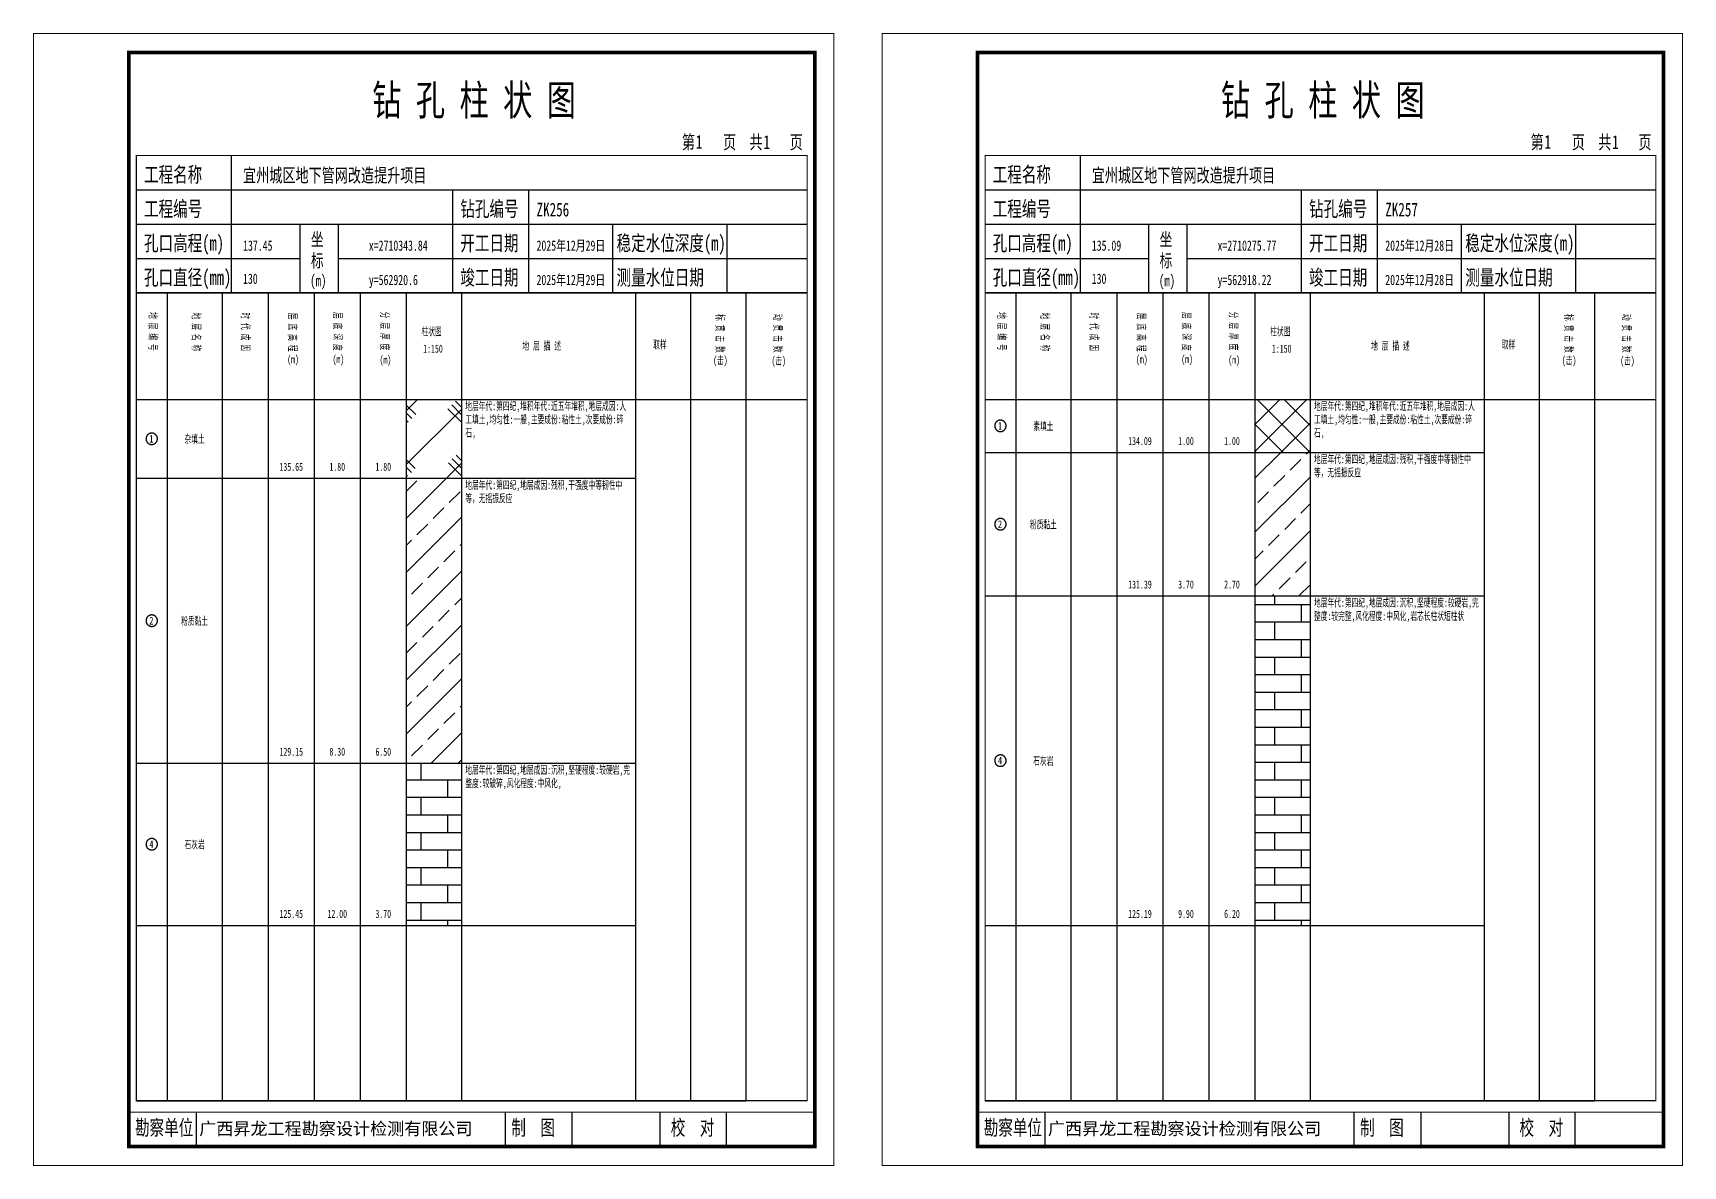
# Model space of a CAD drawing. Header units: millimetres. Extents: x 0 to 2711117, y 0 to 567555.
# Drawn here: x 55226.1 to 55659.1, y -0.1 to 297.1 of the extents above; entities that cross this region are included whole.
import ezdxf
from ezdxf.enums import TextEntityAlignment as Align

# ---------------------------------------------------------------- set-up
doc = ezdxf.new("R2010")
doc.units = ezdxf.units.MM
doc.layers.add('GICAD_POU_TEXTS', color=7, linetype='Continuous')
doc.layers.add('勘察点图例', color=7, linetype='Continuous')
doc.styles.add('HEAD_FONT', font='simfang.ttf', dxfattribs={"width": 0.6})
doc.styles.add('HEAD_FONT2', font='simfang.ttf', dxfattribs={"width": 0.6})
doc.styles.add('HT', font='simhei.ttf')
doc.styles.add('LZ_FONT', font='simfang.ttf', dxfattribs={"width": 0.7, "height": 8})
doc.styles.add('成果图图块', font='simfang.ttf', dxfattribs={"height": 2.5})
doc.styles.add('成果图表体', font='simfang.ttf', dxfattribs={"width": 0.6, "height": 2.1})
pattern_1 = [(45, (0, 0), (-7.0710678, 7.0710678), []), (45, (7.071, 0), (-7.0710678, 7.0710678), [4, -2])]
pattern_2 = [(0, (0, 0), (0, 4.6), []), (90, (0, 0), (-7, 4.6), [4.6, -4.6])]

# ---------------------------------------------------------------- blocks, each defined once
blk = doc.blocks.new('ZK256')
for p, q in [((52, 229), (52, 265)), ((27, 256), (203, 256)), ((110, 229), (110, 256)), ((130, 229), (130, 256)), ((27, 247), (203, 247)), ((70, 229), (70, 247)), ((80, 229), (80, 247)), ((152, 229), (152, 247)), ((182, 229), (182, 247)), ((27, 238), (70, 238)), ((80, 238), (203, 238)), ((27, 229), (35.05, 229)), ((35.05, 229), (35.05, 17)), ((35.05, 229), (49.53, 229)), ((49.53, 229), (49.53, 17)), ((49.53, 229), (61.6, 229)), ((61.6, 229), (61.6, 17)), ((61.6, 229), (73.68, 229)), ((73.68, 229), (73.68, 17)), ((73.68, 229), (85.75, 229)), ((85.75, 229), (85.75, 17)), ((85.75, 229), (97.82, 229)), ((97.82, 229), (97.82, 17)), ((97.82, 229), (112.3, 229)), ((112.3, 229), (112.3, 17)), ((112.3, 229), (157.93, 229)), ((157.93, 229), (157.93, 17)), ((157.93, 229), (172.42, 229)), ((172.42, 229), (172.42, 17)), ((172.42, 229), (186.9, 229)), ((186.9, 229), (186.9, 17)), ((186.9, 229), (203, 229)), ((27, 201), (203, 201)), ((27, 17), (35.05, 17)), ((35.05, 17), (49.53, 17)), ((42.74, 4.95), (42.74, 13.95)), ((42.74, 4.95), (42.74, 13.95)), ((49.53, 17), (61.6, 17)), ((61.6, 17), (73.68, 17)), ((73.68, 17), (85.75, 17)), ((85.75, 17), (97.82, 17)), ((97.82, 17), (112.3, 17)), ((112.3, 17), (157.93, 17)), ((123.83, 4.95), (123.83, 13.95)), ((141.38, 4.95), (141.38, 13.95)), ((157.93, 17), (172.42, 17)), ((164.48, 4.95), (164.48, 13.95)), ((172.42, 17), (186.9, 17)), ((181.84, 4.95), (181.84, 13.95)), ((181.84, 4.95), (181.84, 13.95))]:
    blk.add_line(p, q)
for points, const_width in [([(0, 0), (210, 0), (210, 297), (0, 297)], 0.25), ([(25, 5), (205, 5), (205, 292), (25, 292)], 1), ([(27, 265), (203, 265), (203, 17), (27, 17)], 0.3)]:
    blk.add_lwpolyline(points, close=True, dxfattribs=dict(const_width=const_width))
at = {"const_width": 0.3}
for points in [[(27, 229), (203, 229)], [(25, 14), (205, 14)]]:
    blk.add_lwpolyline(points, dxfattribs=at)
at = {"style": 'LZ_FONT', "width": 0.7}
for s, height, p in [('钻 孔 柱 状 图', 8, (88.9, 275.54)), ('第', 3.6, (170.12, 266.7)), ('1', 3.6, (173.78, 266.75)), ('页', 3.6, (180.96, 266.7)), ('共', 3.6, (187.88, 266.7)), ('1', 3.6, (191.54, 266.7)), ('页', 3.6, (198.44, 266.7)), ('工程名称', 4, (29, 258)), ('宜州城区地下管网改造提升项目', 3.6, (55, 258)), ('工程编号', 4, (29, 249)), ('钻孔编号', 4, (112, 249)), ('ZK256', 3.6, (132, 249)), ('孔口高程(m)', 4, (29, 240)), ('137.45', 2.7, (55, 240)), ('坐', 3.5, (72.79, 241.24)), ('x=2710343.84', 2.7, (88, 240)), ('开工日期', 4, (112, 240)), ('2025年12月29日', 2.7, (132, 240)), ('稳定水位深度(m)', 4, (153, 240)), ('标', 3.5, (72.79, 235.7)), ('孔口直径(mm)', 4, (29, 231)), ('130', 2.7, (54.98, 231.31)), ('(m) ', 3, (72.59, 230.65)), ('竣工日期', 4, (112, 231)), ('2025年12月29日', 2.7, (132, 231)), ('测量水位日期', 4, (153, 231)), ('y=562920.6', 2.7, (88, 231)), ('勘察单位', 4, (26.65, 7.95)), ('制  图', 4, (125.4, 7.95)), ('校  对', 4, (167.22, 7.95))]:
    blk.add_text(s, height=height, dxfattribs=at).set_placement(p)
at = {"style": 'HT'}
blk.add_text('广西昇龙工程勘察设计检测有限公司', height=3.2865, dxfattribs=at).set_placement((43.48, 8.02))
at = {"char_height": 2.1, "width": 22.806, "attachment_point": 1, "rotation": 270, "style": 'HEAD_FONT'}
for s, insert in [('地 层 编 号', (32.46, 223.92)), ('地 层 名 称', (43.79, 223.76)), ('时 代 成 因', (56.67, 223.83)), ('层 底 高 程', (69.07, 223.71)), ('层 底 深 度', (80.9, 223.91)), ('分 层 厚 度', (93.26, 224.01)), ('标 贯 击 数', (181.21, 223.37)), ('动 贯 击 数', (196.38, 223.43))]:
    blk.add_mtext(s, dxfattribs=dict(at, insert=insert))
at = {"char_height": 2.1, "attachment_point": 1}
for s, insert, width, style in [('柱状图', (101.82, 219.87), 7.855, 'HEAD_FONT2'), ('取样', (162.58, 216.44), 7.855, 'HEAD_FONT2'), ('(m)', (66.58, 212.56), 4.7944, 'HEAD_FONT'), ('(m)', (78.47, 212.61), 4.7944, 'HEAD_FONT'), ('(m)', (90.81, 212.43), 4.7944, 'HEAD_FONT'), ('1:150', (102.26, 215.36), 6.9223, 'HEAD_FONT2'), ('地 层 描 述', (128.29, 216.11), 22.0781, 'HEAD_FONT2'), ('(击)', (178.33, 212.31), 7.855, 'HEAD_FONT2'), ('(击)', (193.64, 212.22), 7.855, 'HEAD_FONT2')]:
    blk.add_mtext(s, dxfattribs=dict(at, insert=insert, width=width, style=style))
blk = doc.blocks.new('ZK256_0')
at = {"color": 7}
blk.add_polyline3d([(-1.5, 0.02, 0), (-1.5, -0.06, 0), (-1.49, -0.13, 0), (-1.48, -0.2, 0), (-1.47, -0.28, 0), (-1.46, -0.35, 0), (-1.44, -0.42, 0), (-1.41, -0.49, 0), (-1.39, -0.56, 0), (-1.36, -0.63, 0), (-1.32, -0.69, 0), (-1.29, -0.76, 0), (-1.25, -0.82, 0), (-1.2, -0.88, 0), (-1.16, -0.94, 0), (-1.11, -0.99, 0), (-1.06, -1.04, 0), (-1.01, -1.1, 0), (-0.95, -1.14, 0), (-0.89, -1.19, 0), (-0.83, -1.23, 0), (-0.77, -1.27, 0), (-0.71, -1.31, 0), (-0.64, -1.34, 0), (-0.57, -1.37, 0), (-0.51, -1.4, 0), (-0.44, -1.42, 0), (-0.36, -1.44, 0), (-0.29, -1.46, 0), (-0.22, -1.47, 0), (-0.15, -1.48, 0), (-0.07, -1.48, 0), (0, -1.48, 0), (0.07, -1.48, 0), (0.15, -1.48, 0), (0.22, -1.47, 0), (0.29, -1.46, 0), (0.36, -1.44, 0), (0.44, -1.42, 0), (0.51, -1.4, 0), (0.57, -1.37, 0), (0.64, -1.34, 0), (0.71, -1.31, 0), (0.77, -1.27, 0), (0.83, -1.23, 0), (0.89, -1.19, 0), (0.95, -1.14, 0), (1.01, -1.1, 0), (1.06, -1.04, 0), (1.11, -0.99, 0), (1.16, -0.94, 0), (1.2, -0.88, 0), (1.25, -0.82, 0), (1.29, -0.76, 0), (1.32, -0.69, 0), (1.36, -0.63, 0), (1.39, -0.56, 0), (1.41, -0.49, 0), (1.44, -0.42, 0), (1.46, -0.35, 0), (1.47, -0.28, 0), (1.48, -0.2, 0), (1.49, -0.13, 0), (1.5, -0.06, 0), (1.5, 0.02, 0), (1.5, 0.09, 0), (1.49, 0.16, 0), (1.48, 0.24, 0), (1.47, 0.31, 0), (1.46, 0.38, 0), (1.44, 0.45, 0), (1.41, 0.52, 0), (1.39, 0.59, 0), (1.36, 0.66, 0), (1.32, 0.72, 0), (1.29, 0.79, 0), (1.25, 0.85, 0), (1.2, 0.91, 0), (1.16, 0.97, 0), (1.11, 1.02, 0), (1.06, 1.08, 0), (1.01, 1.13, 0), (0.95, 1.18, 0), (0.89, 1.22, 0), (0.83, 1.26, 0), (0.77, 1.3, 0), (0.71, 1.34, 0), (0.64, 1.37, 0), (0.57, 1.4, 0), (0.51, 1.43, 0), (0.44, 1.45, 0), (0.36, 1.47, 0), (0.29, 1.49, 0), (0.22, 1.5, 0), (0.15, 1.51, 0), (0.07, 1.51, 0), (0, 1.52, 0), (-0.07, 1.51, 0), (-0.15, 1.51, 0), (-0.22, 1.5, 0), (-0.29, 1.49, 0), (-0.36, 1.47, 0), (-0.44, 1.45, 0), (-0.51, 1.43, 0), (-0.57, 1.4, 0), (-0.64, 1.37, 0), (-0.71, 1.34, 0), (-0.77, 1.3, 0), (-0.83, 1.26, 0), (-0.89, 1.22, 0), (-0.95, 1.18, 0), (-1.01, 1.13, 0), (-1.06, 1.08, 0), (-1.11, 1.02, 0), (-1.16, 0.97, 0), (-1.2, 0.91, 0), (-1.25, 0.85, 0), (-1.29, 0.79, 0), (-1.32, 0.72, 0), (-1.36, 0.66, 0), (-1.39, 0.59, 0), (-1.41, 0.52, 0), (-1.44, 0.45, 0), (-1.46, 0.38, 0), (-1.47, 0.31, 0), (-1.48, 0.24, 0), (-1.49, 0.16, 0), (-1.5, 0.09, 0), (-1.5, 0.02, 0)], dxfattribs=at)
at = {"layer": 'GICAD_POU_TEXTS', "color": 7, "style": '成果图图块', "width": 0.7}
blk.add_text('1', height=2, dxfattribs=at).set_placement((-0.09, -0.99), align=Align.CENTER)
blk = doc.blocks.new('ZK256_1')
at = {"color": 7}
blk.add_polyline3d([(-1.5, 0.02, 0), (-1.5, -0.06, 0), (-1.49, -0.13, 0), (-1.48, -0.2, 0), (-1.47, -0.28, 0), (-1.46, -0.35, 0), (-1.44, -0.42, 0), (-1.41, -0.49, 0), (-1.39, -0.56, 0), (-1.36, -0.63, 0), (-1.32, -0.69, 0), (-1.29, -0.76, 0), (-1.25, -0.82, 0), (-1.2, -0.88, 0), (-1.16, -0.94, 0), (-1.11, -0.99, 0), (-1.06, -1.04, 0), (-1.01, -1.1, 0), (-0.95, -1.14, 0), (-0.89, -1.19, 0), (-0.83, -1.23, 0), (-0.77, -1.27, 0), (-0.71, -1.31, 0), (-0.64, -1.34, 0), (-0.57, -1.37, 0), (-0.51, -1.4, 0), (-0.44, -1.42, 0), (-0.36, -1.44, 0), (-0.29, -1.46, 0), (-0.22, -1.47, 0), (-0.15, -1.48, 0), (-0.07, -1.48, 0), (0, -1.48, 0), (0.07, -1.48, 0), (0.15, -1.48, 0), (0.22, -1.47, 0), (0.29, -1.46, 0), (0.36, -1.44, 0), (0.44, -1.42, 0), (0.51, -1.4, 0), (0.57, -1.37, 0), (0.64, -1.34, 0), (0.71, -1.31, 0), (0.77, -1.27, 0), (0.83, -1.23, 0), (0.89, -1.19, 0), (0.95, -1.14, 0), (1.01, -1.1, 0), (1.06, -1.04, 0), (1.11, -0.99, 0), (1.16, -0.94, 0), (1.2, -0.88, 0), (1.25, -0.82, 0), (1.29, -0.76, 0), (1.32, -0.69, 0), (1.36, -0.63, 0), (1.39, -0.56, 0), (1.41, -0.49, 0), (1.44, -0.42, 0), (1.46, -0.35, 0), (1.47, -0.28, 0), (1.48, -0.2, 0), (1.49, -0.13, 0), (1.5, -0.06, 0), (1.5, 0.02, 0), (1.5, 0.09, 0), (1.49, 0.16, 0), (1.48, 0.24, 0), (1.47, 0.31, 0), (1.46, 0.38, 0), (1.44, 0.45, 0), (1.41, 0.52, 0), (1.39, 0.59, 0), (1.36, 0.66, 0), (1.32, 0.72, 0), (1.29, 0.79, 0), (1.25, 0.85, 0), (1.2, 0.91, 0), (1.16, 0.97, 0), (1.11, 1.02, 0), (1.06, 1.08, 0), (1.01, 1.13, 0), (0.95, 1.18, 0), (0.89, 1.22, 0), (0.83, 1.26, 0), (0.77, 1.3, 0), (0.71, 1.34, 0), (0.64, 1.37, 0), (0.57, 1.4, 0), (0.51, 1.43, 0), (0.44, 1.45, 0), (0.36, 1.47, 0), (0.29, 1.49, 0), (0.22, 1.5, 0), (0.15, 1.51, 0), (0.07, 1.51, 0), (0, 1.52, 0), (-0.07, 1.51, 0), (-0.15, 1.51, 0), (-0.22, 1.5, 0), (-0.29, 1.49, 0), (-0.36, 1.47, 0), (-0.44, 1.45, 0), (-0.51, 1.43, 0), (-0.57, 1.4, 0), (-0.64, 1.37, 0), (-0.71, 1.34, 0), (-0.77, 1.3, 0), (-0.83, 1.26, 0), (-0.89, 1.22, 0), (-0.95, 1.18, 0), (-1.01, 1.13, 0), (-1.06, 1.08, 0), (-1.11, 1.02, 0), (-1.16, 0.97, 0), (-1.2, 0.91, 0), (-1.25, 0.85, 0), (-1.29, 0.79, 0), (-1.32, 0.72, 0), (-1.36, 0.66, 0), (-1.39, 0.59, 0), (-1.41, 0.52, 0), (-1.44, 0.45, 0), (-1.46, 0.38, 0), (-1.47, 0.31, 0), (-1.48, 0.24, 0), (-1.49, 0.16, 0), (-1.5, 0.09, 0), (-1.5, 0.02, 0)], dxfattribs=at)
at = {"layer": 'GICAD_POU_TEXTS', "color": 7, "style": '成果图图块', "width": 0.7}
blk.add_text('2', height=2, dxfattribs=at).set_placement((-0.09, -0.99), align=Align.CENTER)
blk = doc.blocks.new('ZK256_2')
at = {"color": 7}
blk.add_polyline3d([(-1.5, 0.02, 0), (-1.5, -0.06, 0), (-1.49, -0.13, 0), (-1.48, -0.2, 0), (-1.47, -0.28, 0), (-1.46, -0.35, 0), (-1.44, -0.42, 0), (-1.41, -0.49, 0), (-1.39, -0.56, 0), (-1.36, -0.63, 0), (-1.32, -0.69, 0), (-1.29, -0.76, 0), (-1.25, -0.82, 0), (-1.2, -0.88, 0), (-1.16, -0.94, 0), (-1.11, -0.99, 0), (-1.06, -1.04, 0), (-1.01, -1.1, 0), (-0.95, -1.14, 0), (-0.89, -1.19, 0), (-0.83, -1.23, 0), (-0.77, -1.27, 0), (-0.71, -1.31, 0), (-0.64, -1.34, 0), (-0.57, -1.37, 0), (-0.51, -1.4, 0), (-0.44, -1.42, 0), (-0.36, -1.44, 0), (-0.29, -1.46, 0), (-0.22, -1.47, 0), (-0.15, -1.48, 0), (-0.07, -1.48, 0), (0, -1.48, 0), (0.07, -1.48, 0), (0.15, -1.48, 0), (0.22, -1.47, 0), (0.29, -1.46, 0), (0.36, -1.44, 0), (0.44, -1.42, 0), (0.51, -1.4, 0), (0.57, -1.37, 0), (0.64, -1.34, 0), (0.71, -1.31, 0), (0.77, -1.27, 0), (0.83, -1.23, 0), (0.89, -1.19, 0), (0.95, -1.14, 0), (1.01, -1.1, 0), (1.06, -1.04, 0), (1.11, -0.99, 0), (1.16, -0.94, 0), (1.2, -0.88, 0), (1.25, -0.82, 0), (1.29, -0.76, 0), (1.32, -0.69, 0), (1.36, -0.63, 0), (1.39, -0.56, 0), (1.41, -0.49, 0), (1.44, -0.42, 0), (1.46, -0.35, 0), (1.47, -0.28, 0), (1.48, -0.2, 0), (1.49, -0.13, 0), (1.5, -0.06, 0), (1.5, 0.02, 0), (1.5, 0.09, 0), (1.49, 0.16, 0), (1.48, 0.24, 0), (1.47, 0.31, 0), (1.46, 0.38, 0), (1.44, 0.45, 0), (1.41, 0.52, 0), (1.39, 0.59, 0), (1.36, 0.66, 0), (1.32, 0.72, 0), (1.29, 0.79, 0), (1.25, 0.85, 0), (1.2, 0.91, 0), (1.16, 0.97, 0), (1.11, 1.02, 0), (1.06, 1.08, 0), (1.01, 1.13, 0), (0.95, 1.18, 0), (0.89, 1.22, 0), (0.83, 1.26, 0), (0.77, 1.3, 0), (0.71, 1.34, 0), (0.64, 1.37, 0), (0.57, 1.4, 0), (0.51, 1.43, 0), (0.44, 1.45, 0), (0.36, 1.47, 0), (0.29, 1.49, 0), (0.22, 1.5, 0), (0.15, 1.51, 0), (0.07, 1.51, 0), (0, 1.52, 0), (-0.07, 1.51, 0), (-0.15, 1.51, 0), (-0.22, 1.5, 0), (-0.29, 1.49, 0), (-0.36, 1.47, 0), (-0.44, 1.45, 0), (-0.51, 1.43, 0), (-0.57, 1.4, 0), (-0.64, 1.37, 0), (-0.71, 1.34, 0), (-0.77, 1.3, 0), (-0.83, 1.26, 0), (-0.89, 1.22, 0), (-0.95, 1.18, 0), (-1.01, 1.13, 0), (-1.06, 1.08, 0), (-1.11, 1.02, 0), (-1.16, 0.97, 0), (-1.2, 0.91, 0), (-1.25, 0.85, 0), (-1.29, 0.79, 0), (-1.32, 0.72, 0), (-1.36, 0.66, 0), (-1.39, 0.59, 0), (-1.41, 0.52, 0), (-1.44, 0.45, 0), (-1.46, 0.38, 0), (-1.47, 0.31, 0), (-1.48, 0.24, 0), (-1.49, 0.16, 0), (-1.5, 0.09, 0), (-1.5, 0.02, 0)], dxfattribs=at)
at = {"layer": 'GICAD_POU_TEXTS', "color": 7, "style": '成果图图块', "width": 0.7}
blk.add_text('4', height=2, dxfattribs=at).set_placement((-0.09, -0.99), align=Align.CENTER)
blk = doc.blocks.new('ZK257')
for p, q in [((52, 229), (52, 265)), ((27, 256), (203, 256)), ((110, 229), (110, 256)), ((130, 229), (130, 256)), ((27, 247), (203, 247)), ((70, 229), (70, 247)), ((80, 229), (80, 247)), ((152, 229), (152, 247)), ((182, 229), (182, 247)), ((27, 238), (70, 238)), ((80, 238), (203, 238)), ((27, 229), (35.05, 229)), ((35.05, 229), (35.05, 17)), ((35.05, 229), (49.53, 229)), ((49.53, 229), (49.53, 17)), ((49.53, 229), (61.6, 229)), ((61.6, 229), (61.6, 17)), ((61.6, 229), (73.68, 229)), ((73.68, 229), (73.68, 17)), ((73.68, 229), (85.75, 229)), ((85.75, 229), (85.75, 17)), ((85.75, 229), (97.82, 229)), ((97.82, 229), (97.82, 17)), ((97.82, 229), (112.3, 229)), ((112.3, 229), (112.3, 17)), ((112.3, 229), (157.93, 229)), ((157.93, 229), (157.93, 17)), ((157.93, 229), (172.42, 229)), ((172.42, 229), (172.42, 17)), ((172.42, 229), (186.9, 229)), ((186.9, 229), (186.9, 17)), ((186.9, 229), (203, 229)), ((27, 201), (203, 201)), ((27, 17), (35.05, 17)), ((35.05, 17), (49.53, 17)), ((42.74, 4.95), (42.74, 13.95)), ((42.74, 4.95), (42.74, 13.95)), ((49.53, 17), (61.6, 17)), ((61.6, 17), (73.68, 17)), ((73.68, 17), (85.75, 17)), ((85.75, 17), (97.82, 17)), ((97.82, 17), (112.3, 17)), ((112.3, 17), (157.93, 17)), ((123.83, 4.95), (123.83, 13.95)), ((141.38, 4.95), (141.38, 13.95)), ((157.93, 17), (172.42, 17)), ((164.48, 4.95), (164.48, 13.95)), ((172.42, 17), (186.9, 17)), ((181.84, 4.95), (181.84, 13.95)), ((181.84, 4.95), (181.84, 13.95))]:
    blk.add_line(p, q)
for points, const_width in [([(0, 0), (210, 0), (210, 297), (0, 297)], 0.25), ([(25, 5), (205, 5), (205, 292), (25, 292)], 1), ([(27, 265), (203, 265), (203, 17), (27, 17)], 0.3)]:
    blk.add_lwpolyline(points, close=True, dxfattribs=dict(const_width=const_width))
at = {"const_width": 0.3}
for points in [[(27, 229), (203, 229)], [(25, 14), (205, 14)]]:
    blk.add_lwpolyline(points, dxfattribs=at)
at = {"style": 'LZ_FONT', "width": 0.7}
for s, height, p in [('钻 孔 柱 状 图', 8, (88.9, 275.54)), ('第', 3.6, (170.12, 266.7)), ('1', 3.6, (173.78, 266.75)), ('页', 3.6, (180.96, 266.7)), ('共', 3.6, (187.88, 266.7)), ('1', 3.6, (191.54, 266.7)), ('页', 3.6, (198.44, 266.7)), ('工程名称', 4, (29, 258)), ('宜州城区地下管网改造提升项目', 3.6, (55, 258)), ('工程编号', 4, (29, 249)), ('钻孔编号', 4, (112, 249)), ('ZK257', 3.6, (132, 249)), ('孔口高程(m)', 4, (29, 240)), ('135.09', 2.7, (55, 240)), ('坐', 3.5, (72.79, 241.24)), ('x=2710275.77', 2.7, (88, 240)), ('开工日期', 4, (112, 240)), ('2025年12月28日', 2.7, (132, 240)), ('稳定水位深度(m)', 4, (153, 240)), ('标', 3.5, (72.79, 235.7)), ('孔口直径(mm)', 4, (29, 231)), ('130', 2.7, (54.98, 231.31)), ('(m) ', 3, (72.59, 230.65)), ('竣工日期', 4, (112, 231)), ('2025年12月28日', 2.7, (132, 231)), ('测量水位日期', 4, (153, 231)), ('y=562918.22', 2.7, (88, 231)), ('勘察单位', 4, (26.65, 7.95)), ('制  图', 4, (125.4, 7.95)), ('校  对', 4, (167.22, 7.95))]:
    blk.add_text(s, height=height, dxfattribs=at).set_placement(p)
at = {"style": 'HT'}
blk.add_text('广西昇龙工程勘察设计检测有限公司', height=3.2865, dxfattribs=at).set_placement((43.48, 8.02))
at = {"char_height": 2.1, "width": 22.806, "attachment_point": 1, "rotation": 270, "style": 'HEAD_FONT'}
for s, insert in [('地 层 编 号', (32.46, 223.92)), ('地 层 名 称', (43.79, 223.76)), ('时 代 成 因', (56.67, 223.83)), ('层 底 高 程', (69.07, 223.71)), ('层 底 深 度', (80.9, 223.91)), ('分 层 厚 度', (93.26, 224.01)), ('标 贯 击 数', (181.21, 223.37)), ('动 贯 击 数', (196.38, 223.43))]:
    blk.add_mtext(s, dxfattribs=dict(at, insert=insert))
at = {"char_height": 2.1, "attachment_point": 1}
for s, insert, width, style in [('柱状图', (101.82, 219.87), 7.855, 'HEAD_FONT2'), ('取样', (162.58, 216.44), 7.855, 'HEAD_FONT2'), ('(m)', (66.58, 212.56), 4.7944, 'HEAD_FONT'), ('(m)', (78.47, 212.61), 4.7944, 'HEAD_FONT'), ('(m)', (90.81, 212.43), 4.7944, 'HEAD_FONT'), ('1:150', (102.26, 215.36), 6.9223, 'HEAD_FONT2'), ('地 层 描 述', (128.29, 216.11), 22.0781, 'HEAD_FONT2'), ('(击)', (178.33, 212.31), 7.855, 'HEAD_FONT2'), ('(击)', (193.64, 212.22), 7.855, 'HEAD_FONT2')]:
    blk.add_mtext(s, dxfattribs=dict(at, insert=insert, width=width, style=style))
blk = doc.blocks.new('ZK257_0')
at = {"color": 7}
blk.add_polyline3d([(-1.5, 0.02, 0), (-1.5, -0.06, 0), (-1.49, -0.13, 0), (-1.48, -0.2, 0), (-1.47, -0.28, 0), (-1.46, -0.35, 0), (-1.44, -0.42, 0), (-1.41, -0.49, 0), (-1.39, -0.56, 0), (-1.36, -0.63, 0), (-1.32, -0.69, 0), (-1.29, -0.76, 0), (-1.25, -0.82, 0), (-1.2, -0.88, 0), (-1.16, -0.94, 0), (-1.11, -0.99, 0), (-1.06, -1.04, 0), (-1.01, -1.1, 0), (-0.95, -1.14, 0), (-0.89, -1.19, 0), (-0.83, -1.23, 0), (-0.77, -1.27, 0), (-0.71, -1.31, 0), (-0.64, -1.34, 0), (-0.57, -1.37, 0), (-0.51, -1.4, 0), (-0.44, -1.42, 0), (-0.36, -1.44, 0), (-0.29, -1.46, 0), (-0.22, -1.47, 0), (-0.15, -1.48, 0), (-0.07, -1.48, 0), (0, -1.48, 0), (0.07, -1.48, 0), (0.15, -1.48, 0), (0.22, -1.47, 0), (0.29, -1.46, 0), (0.36, -1.44, 0), (0.44, -1.42, 0), (0.51, -1.4, 0), (0.57, -1.37, 0), (0.64, -1.34, 0), (0.71, -1.31, 0), (0.77, -1.27, 0), (0.83, -1.23, 0), (0.89, -1.19, 0), (0.95, -1.14, 0), (1.01, -1.1, 0), (1.06, -1.04, 0), (1.11, -0.99, 0), (1.16, -0.94, 0), (1.2, -0.88, 0), (1.25, -0.82, 0), (1.29, -0.76, 0), (1.32, -0.69, 0), (1.36, -0.63, 0), (1.39, -0.56, 0), (1.41, -0.49, 0), (1.44, -0.42, 0), (1.46, -0.35, 0), (1.47, -0.28, 0), (1.48, -0.2, 0), (1.49, -0.13, 0), (1.5, -0.06, 0), (1.5, 0.02, 0), (1.5, 0.09, 0), (1.49, 0.16, 0), (1.48, 0.24, 0), (1.47, 0.31, 0), (1.46, 0.38, 0), (1.44, 0.45, 0), (1.41, 0.52, 0), (1.39, 0.59, 0), (1.36, 0.66, 0), (1.32, 0.72, 0), (1.29, 0.79, 0), (1.25, 0.85, 0), (1.2, 0.91, 0), (1.16, 0.97, 0), (1.11, 1.02, 0), (1.06, 1.08, 0), (1.01, 1.13, 0), (0.95, 1.18, 0), (0.89, 1.22, 0), (0.83, 1.26, 0), (0.77, 1.3, 0), (0.71, 1.34, 0), (0.64, 1.37, 0), (0.57, 1.4, 0), (0.51, 1.43, 0), (0.44, 1.45, 0), (0.36, 1.47, 0), (0.29, 1.49, 0), (0.22, 1.5, 0), (0.15, 1.51, 0), (0.07, 1.51, 0), (0, 1.52, 0), (-0.07, 1.51, 0), (-0.15, 1.51, 0), (-0.22, 1.5, 0), (-0.29, 1.49, 0), (-0.36, 1.47, 0), (-0.44, 1.45, 0), (-0.51, 1.43, 0), (-0.57, 1.4, 0), (-0.64, 1.37, 0), (-0.71, 1.34, 0), (-0.77, 1.3, 0), (-0.83, 1.26, 0), (-0.89, 1.22, 0), (-0.95, 1.18, 0), (-1.01, 1.13, 0), (-1.06, 1.08, 0), (-1.11, 1.02, 0), (-1.16, 0.97, 0), (-1.2, 0.91, 0), (-1.25, 0.85, 0), (-1.29, 0.79, 0), (-1.32, 0.72, 0), (-1.36, 0.66, 0), (-1.39, 0.59, 0), (-1.41, 0.52, 0), (-1.44, 0.45, 0), (-1.46, 0.38, 0), (-1.47, 0.31, 0), (-1.48, 0.24, 0), (-1.49, 0.16, 0), (-1.5, 0.09, 0), (-1.5, 0.02, 0)], dxfattribs=at)
at = {"layer": 'GICAD_POU_TEXTS', "color": 7, "style": '成果图图块', "width": 0.7}
blk.add_text('1', height=2, dxfattribs=at).set_placement((-0.09, -0.99), align=Align.CENTER)
blk = doc.blocks.new('ZK257_1')
at = {"color": 7}
blk.add_polyline3d([(-1.5, 0.02, 0), (-1.5, -0.06, 0), (-1.49, -0.13, 0), (-1.48, -0.2, 0), (-1.47, -0.28, 0), (-1.46, -0.35, 0), (-1.44, -0.42, 0), (-1.41, -0.49, 0), (-1.39, -0.56, 0), (-1.36, -0.63, 0), (-1.32, -0.69, 0), (-1.29, -0.76, 0), (-1.25, -0.82, 0), (-1.2, -0.88, 0), (-1.16, -0.94, 0), (-1.11, -0.99, 0), (-1.06, -1.04, 0), (-1.01, -1.1, 0), (-0.95, -1.14, 0), (-0.89, -1.19, 0), (-0.83, -1.23, 0), (-0.77, -1.27, 0), (-0.71, -1.31, 0), (-0.64, -1.34, 0), (-0.57, -1.37, 0), (-0.51, -1.4, 0), (-0.44, -1.42, 0), (-0.36, -1.44, 0), (-0.29, -1.46, 0), (-0.22, -1.47, 0), (-0.15, -1.48, 0), (-0.07, -1.48, 0), (0, -1.48, 0), (0.07, -1.48, 0), (0.15, -1.48, 0), (0.22, -1.47, 0), (0.29, -1.46, 0), (0.36, -1.44, 0), (0.44, -1.42, 0), (0.51, -1.4, 0), (0.57, -1.37, 0), (0.64, -1.34, 0), (0.71, -1.31, 0), (0.77, -1.27, 0), (0.83, -1.23, 0), (0.89, -1.19, 0), (0.95, -1.14, 0), (1.01, -1.1, 0), (1.06, -1.04, 0), (1.11, -0.99, 0), (1.16, -0.94, 0), (1.2, -0.88, 0), (1.25, -0.82, 0), (1.29, -0.76, 0), (1.32, -0.69, 0), (1.36, -0.63, 0), (1.39, -0.56, 0), (1.41, -0.49, 0), (1.44, -0.42, 0), (1.46, -0.35, 0), (1.47, -0.28, 0), (1.48, -0.2, 0), (1.49, -0.13, 0), (1.5, -0.06, 0), (1.5, 0.02, 0), (1.5, 0.09, 0), (1.49, 0.16, 0), (1.48, 0.24, 0), (1.47, 0.31, 0), (1.46, 0.38, 0), (1.44, 0.45, 0), (1.41, 0.52, 0), (1.39, 0.59, 0), (1.36, 0.66, 0), (1.32, 0.72, 0), (1.29, 0.79, 0), (1.25, 0.85, 0), (1.2, 0.91, 0), (1.16, 0.97, 0), (1.11, 1.02, 0), (1.06, 1.08, 0), (1.01, 1.13, 0), (0.95, 1.18, 0), (0.89, 1.22, 0), (0.83, 1.26, 0), (0.77, 1.3, 0), (0.71, 1.34, 0), (0.64, 1.37, 0), (0.57, 1.4, 0), (0.51, 1.43, 0), (0.44, 1.45, 0), (0.36, 1.47, 0), (0.29, 1.49, 0), (0.22, 1.5, 0), (0.15, 1.51, 0), (0.07, 1.51, 0), (0, 1.52, 0), (-0.07, 1.51, 0), (-0.15, 1.51, 0), (-0.22, 1.5, 0), (-0.29, 1.49, 0), (-0.36, 1.47, 0), (-0.44, 1.45, 0), (-0.51, 1.43, 0), (-0.57, 1.4, 0), (-0.64, 1.37, 0), (-0.71, 1.34, 0), (-0.77, 1.3, 0), (-0.83, 1.26, 0), (-0.89, 1.22, 0), (-0.95, 1.18, 0), (-1.01, 1.13, 0), (-1.06, 1.08, 0), (-1.11, 1.02, 0), (-1.16, 0.97, 0), (-1.2, 0.91, 0), (-1.25, 0.85, 0), (-1.29, 0.79, 0), (-1.32, 0.72, 0), (-1.36, 0.66, 0), (-1.39, 0.59, 0), (-1.41, 0.52, 0), (-1.44, 0.45, 0), (-1.46, 0.38, 0), (-1.47, 0.31, 0), (-1.48, 0.24, 0), (-1.49, 0.16, 0), (-1.5, 0.09, 0), (-1.5, 0.02, 0)], dxfattribs=at)
at = {"layer": 'GICAD_POU_TEXTS', "color": 7, "style": '成果图图块', "width": 0.7}
blk.add_text('2', height=2, dxfattribs=at).set_placement((-0.09, -0.99), align=Align.CENTER)
blk = doc.blocks.new('ZK257_2')
at = {"color": 7}
blk.add_polyline3d([(-1.5, 0.02, 0), (-1.5, -0.06, 0), (-1.49, -0.13, 0), (-1.48, -0.2, 0), (-1.47, -0.28, 0), (-1.46, -0.35, 0), (-1.44, -0.42, 0), (-1.41, -0.49, 0), (-1.39, -0.56, 0), (-1.36, -0.63, 0), (-1.32, -0.69, 0), (-1.29, -0.76, 0), (-1.25, -0.82, 0), (-1.2, -0.88, 0), (-1.16, -0.94, 0), (-1.11, -0.99, 0), (-1.06, -1.04, 0), (-1.01, -1.1, 0), (-0.95, -1.14, 0), (-0.89, -1.19, 0), (-0.83, -1.23, 0), (-0.77, -1.27, 0), (-0.71, -1.31, 0), (-0.64, -1.34, 0), (-0.57, -1.37, 0), (-0.51, -1.4, 0), (-0.44, -1.42, 0), (-0.36, -1.44, 0), (-0.29, -1.46, 0), (-0.22, -1.47, 0), (-0.15, -1.48, 0), (-0.07, -1.48, 0), (0, -1.48, 0), (0.07, -1.48, 0), (0.15, -1.48, 0), (0.22, -1.47, 0), (0.29, -1.46, 0), (0.36, -1.44, 0), (0.44, -1.42, 0), (0.51, -1.4, 0), (0.57, -1.37, 0), (0.64, -1.34, 0), (0.71, -1.31, 0), (0.77, -1.27, 0), (0.83, -1.23, 0), (0.89, -1.19, 0), (0.95, -1.14, 0), (1.01, -1.1, 0), (1.06, -1.04, 0), (1.11, -0.99, 0), (1.16, -0.94, 0), (1.2, -0.88, 0), (1.25, -0.82, 0), (1.29, -0.76, 0), (1.32, -0.69, 0), (1.36, -0.63, 0), (1.39, -0.56, 0), (1.41, -0.49, 0), (1.44, -0.42, 0), (1.46, -0.35, 0), (1.47, -0.28, 0), (1.48, -0.2, 0), (1.49, -0.13, 0), (1.5, -0.06, 0), (1.5, 0.02, 0), (1.5, 0.09, 0), (1.49, 0.16, 0), (1.48, 0.24, 0), (1.47, 0.31, 0), (1.46, 0.38, 0), (1.44, 0.45, 0), (1.41, 0.52, 0), (1.39, 0.59, 0), (1.36, 0.66, 0), (1.32, 0.72, 0), (1.29, 0.79, 0), (1.25, 0.85, 0), (1.2, 0.91, 0), (1.16, 0.97, 0), (1.11, 1.02, 0), (1.06, 1.08, 0), (1.01, 1.13, 0), (0.95, 1.18, 0), (0.89, 1.22, 0), (0.83, 1.26, 0), (0.77, 1.3, 0), (0.71, 1.34, 0), (0.64, 1.37, 0), (0.57, 1.4, 0), (0.51, 1.43, 0), (0.44, 1.45, 0), (0.36, 1.47, 0), (0.29, 1.49, 0), (0.22, 1.5, 0), (0.15, 1.51, 0), (0.07, 1.51, 0), (0, 1.52, 0), (-0.07, 1.51, 0), (-0.15, 1.51, 0), (-0.22, 1.5, 0), (-0.29, 1.49, 0), (-0.36, 1.47, 0), (-0.44, 1.45, 0), (-0.51, 1.43, 0), (-0.57, 1.4, 0), (-0.64, 1.37, 0), (-0.71, 1.34, 0), (-0.77, 1.3, 0), (-0.83, 1.26, 0), (-0.89, 1.22, 0), (-0.95, 1.18, 0), (-1.01, 1.13, 0), (-1.06, 1.08, 0), (-1.11, 1.02, 0), (-1.16, 0.97, 0), (-1.2, 0.91, 0), (-1.25, 0.85, 0), (-1.29, 0.79, 0), (-1.32, 0.72, 0), (-1.36, 0.66, 0), (-1.39, 0.59, 0), (-1.41, 0.52, 0), (-1.44, 0.45, 0), (-1.46, 0.38, 0), (-1.47, 0.31, 0), (-1.48, 0.24, 0), (-1.49, 0.16, 0), (-1.5, 0.09, 0), (-1.5, 0.02, 0)], dxfattribs=at)
at = {"layer": 'GICAD_POU_TEXTS', "color": 7, "style": '成果图图块', "width": 0.7}
blk.add_text('4', height=2, dxfattribs=at).set_placement((-0.09, -0.99), align=Align.CENTER)

msp = doc.modelspace()

# ---------------------------------------------------------------- hatches: boundary and pattern name
at = {"layer": '勘察点图例'}
h = msp.add_hatch(dxfattribs=at)
h.set_pattern_fill('GKZTT', color=256, scale=0.5, style=0, pattern_type=2)
h.set_pattern_definition([(45, (0, 0), (-7.0710678, 7.0710678), []), (135, (2.5, -1), (-14.1421356, -14.1421356), [5, -15]), (135, (1.5, -2), (-14.1421356, -14.1421356), [5, -15]), (135, (0.5, -3), (-14.1421356, -14.1421356), [5, -15]), (135, (16.5, -1), (-14.1421356, -14.1421356), [5, -15]), (135, (15.5, -2), (-14.1421356, -14.1421356), [5, -15]), (135, (14.5, -3), (-14.1421356, -14.1421356), [5, -15])])
h.paths.add_polyline_path([(55324.07, 180.3), (55338.56, 180.3), (55338.56, 201), (55324.07, 201)])
h = msp.add_hatch(dxfattribs=at)
h.set_pattern_fill('GKSTT', color=256, scale=0.5, style=0, pattern_type=2)
h.set_pattern_definition([(45, (0, 0), (-3.5355339, 3.5355339), []), (135, (0, 0), (-3.5355339, -3.5355339), [])])
h.paths.add_polyline_path([(55546.76, 187.06), (55561.24, 187.06), (55561.24, 201), (55546.76, 201)])
h = msp.add_hatch(dxfattribs=at)
h.set_pattern_fill('GKFZNT', color=256, scale=0.5, style=0, pattern_type=2)
h.set_pattern_definition(pattern_1)
h.paths.add_polyline_path([(55546.76, 149.42), (55561.24, 149.42), (55561.24, 187.06), (55546.76, 187.06)])
h = msp.add_hatch(dxfattribs=at)
h.set_pattern_fill('GKFZNT', color=256, scale=0.5, style=0, pattern_type=2)
h.set_pattern_definition(pattern_1)
h.paths.add_polyline_path([(55324.07, 105.55), (55338.56, 105.55), (55338.56, 180.3), (55324.07, 180.3)])
h = msp.add_hatch(dxfattribs=at)
h.set_pattern_fill('GKSHY', color=256, scale=0.5, style=0, pattern_type=2)
h.set_pattern_definition(pattern_2)
h.paths.add_polyline_path([(55546.76, 63), (55561.24, 63), (55561.24, 149.42), (55546.76, 149.42)])
h = msp.add_hatch(dxfattribs=at)
h.set_pattern_fill('GKSHY', color=256, scale=0.5, style=0, pattern_type=2)
h.set_pattern_definition(pattern_2)
h.paths.add_polyline_path([(55324.07, 63), (55338.56, 63), (55338.56, 105.55), (55324.07, 105.55)])

# ---------------------------------------------------------------- linework, layer by layer
for p, q in [((55475.94, 187.06), (55561.24, 187.06)), ((55561.24, 187.06), (55606.87, 187.06)), ((55253.25, 180.3), (55338.56, 180.3)), ((55338.56, 180.3), (55384.19, 180.3)), ((55475.94, 149.42), (55561.24, 149.42)), ((55561.24, 149.42), (55606.87, 149.42)), ((55253.25, 105.55), (55338.56, 105.55)), ((55338.56, 105.55), (55384.19, 105.55)), ((55253.25, 63), (55338.56, 63)), ((55338.56, 63), (55384.19, 63)), ((55475.94, 63), (55561.24, 63)), ((55561.24, 63), (55606.87, 63))]:
    msp.add_line(p, q, dxfattribs=at)

# ---------------------------------------------------------------- block references
for name, p in [('ZK256', (55226.25, 0)), ('ZK257', (55448.94, 0)), ('ZK257_0', (55479.96, 194.03)), ('ZK256_0', (55257.28, 190.65)), ('ZK257_1', (55479.96, 168.24)), ('ZK256_1', (55257.28, 142.93)), ('ZK257_2', (55479.96, 106.21)), ('ZK256_2', (55257.28, 84.27))]:
    msp.add_blockref(name, p, dxfattribs=at)

# ---------------------------------------------------------------- texts
at = {"layer": '勘察点图例', "style": '成果图表体', "width": 0.6}
for s, p in [('素填土', (55491.23, 194.03)), ('杂填土', (55268.54, 190.65)), ('134.09', (55516.58, 190.06)), ('1.00', (55528.65, 190.06)), ('1.00', (55540.72, 190.06)), ('135.65', (55293.89, 183.3)), ('1.80', (55305.96, 183.3)), ('1.80', (55318.03, 183.3)), ('粉质黏土', (55491.23, 168.24)), ('131.39', (55516.58, 152.42)), ('3.70', (55528.65, 152.42)), ('2.70', (55540.72, 152.42)), ('粉质黏土', (55268.54, 142.93)), ('129.15', (55293.89, 108.55)), ('8.30', (55305.96, 108.55)), ('6.50', (55318.03, 108.55)), ('石灰岩', (55491.23, 106.21)), ('石灰岩', (55268.54, 84.27)), ('125.45', (55293.89, 66)), ('12.00', (55305.96, 66)), ('3.70', (55318.03, 66)), ('125.19', (55516.58, 66)), ('9.90', (55528.65, 66)), ('6.20', (55540.72, 66))]:
    msp.add_text(s, height=2.1, dxfattribs=at).set_placement(p, align=Align.MIDDLE)
at = {"layer": '勘察点图例', "char_height": 2.1, "width": 43.6296, "attachment_point": 1, "style": '成果图表体'}
for s, insert in [('地层年代:第四纪,堆积年代:近五年堆积,地层成因:人工填土,均匀性:一般,主要成份:粘性土,次要成份:碎石,', (55339.56, 200.3)), ('地层年代:第四纪,堆积年代:近五年堆积,地层成因:人工填土,均匀性:一般,主要成份:粘性土,次要成份:碎石,', (55562.24, 200.3)), ('地层年代:第四纪,地层成因:残积,干强度中等韧性中等，无摇振反应', (55562.24, 186.36)), ('地层年代:第四纪,地层成因:残积,干强度中等韧性中等，无摇振反应', (55339.56, 179.6)), ('地层年代:第四纪,地层成因:沉积,坚硬程度:较硬岩,完整度:较完整,风化程度:中风化,岩芯长柱状短柱状', (55562.24, 148.72)), ('地层年代:第四纪,地层成因:沉积,坚硬程度:较硬岩,完整度:较破碎,风化程度:中风化,', (55339.56, 104.85))]:
    msp.add_mtext(s, dxfattribs=dict(at, insert=insert))

doc.saveas('drawing.dxf')
